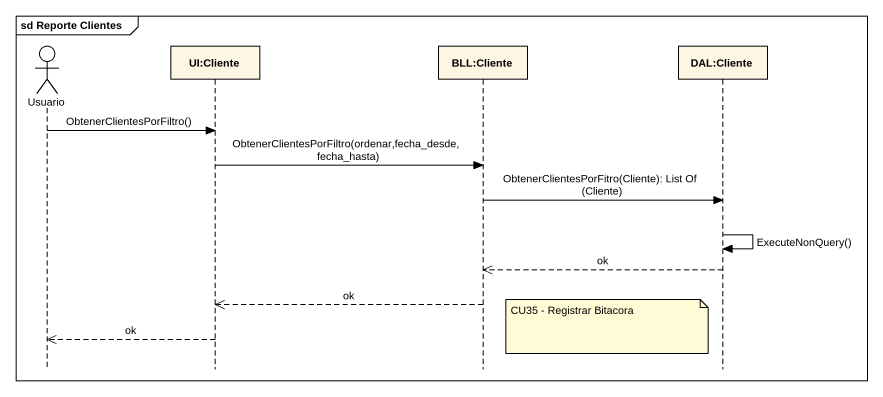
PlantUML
@startuml
mainframe sd Reporte Clientes
hide footbox
actor Usuario
participant "UI:Cliente" as UI_Cliente
participant "BLL:Cliente" as BLL_Cliente
participant "DAL:Cliente" as DAL_Cliente

Usuario -> UI_Cliente : ObtenerClientesPorFiltro()
UI_Cliente -> BLL_Cliente : ObtenerClientesPorFiltro(ordenar,fecha_desde,fecha_hasta)
BLL_Cliente -> DAL_Cliente : ObtenerClientesPorFitro(Cliente): List Of (Cliente)
DAL_Cliente -> DAL_Cliente : ExecuteNonQuery()
DAL_Cliente -->> BLL_Cliente : ok
BLL_Cliente -->> UI_Cliente : ok
note left of DAL_Cliente : CU35 - Registrar Bitacora
UI_Cliente -->> Usuario : ok
@enduml
